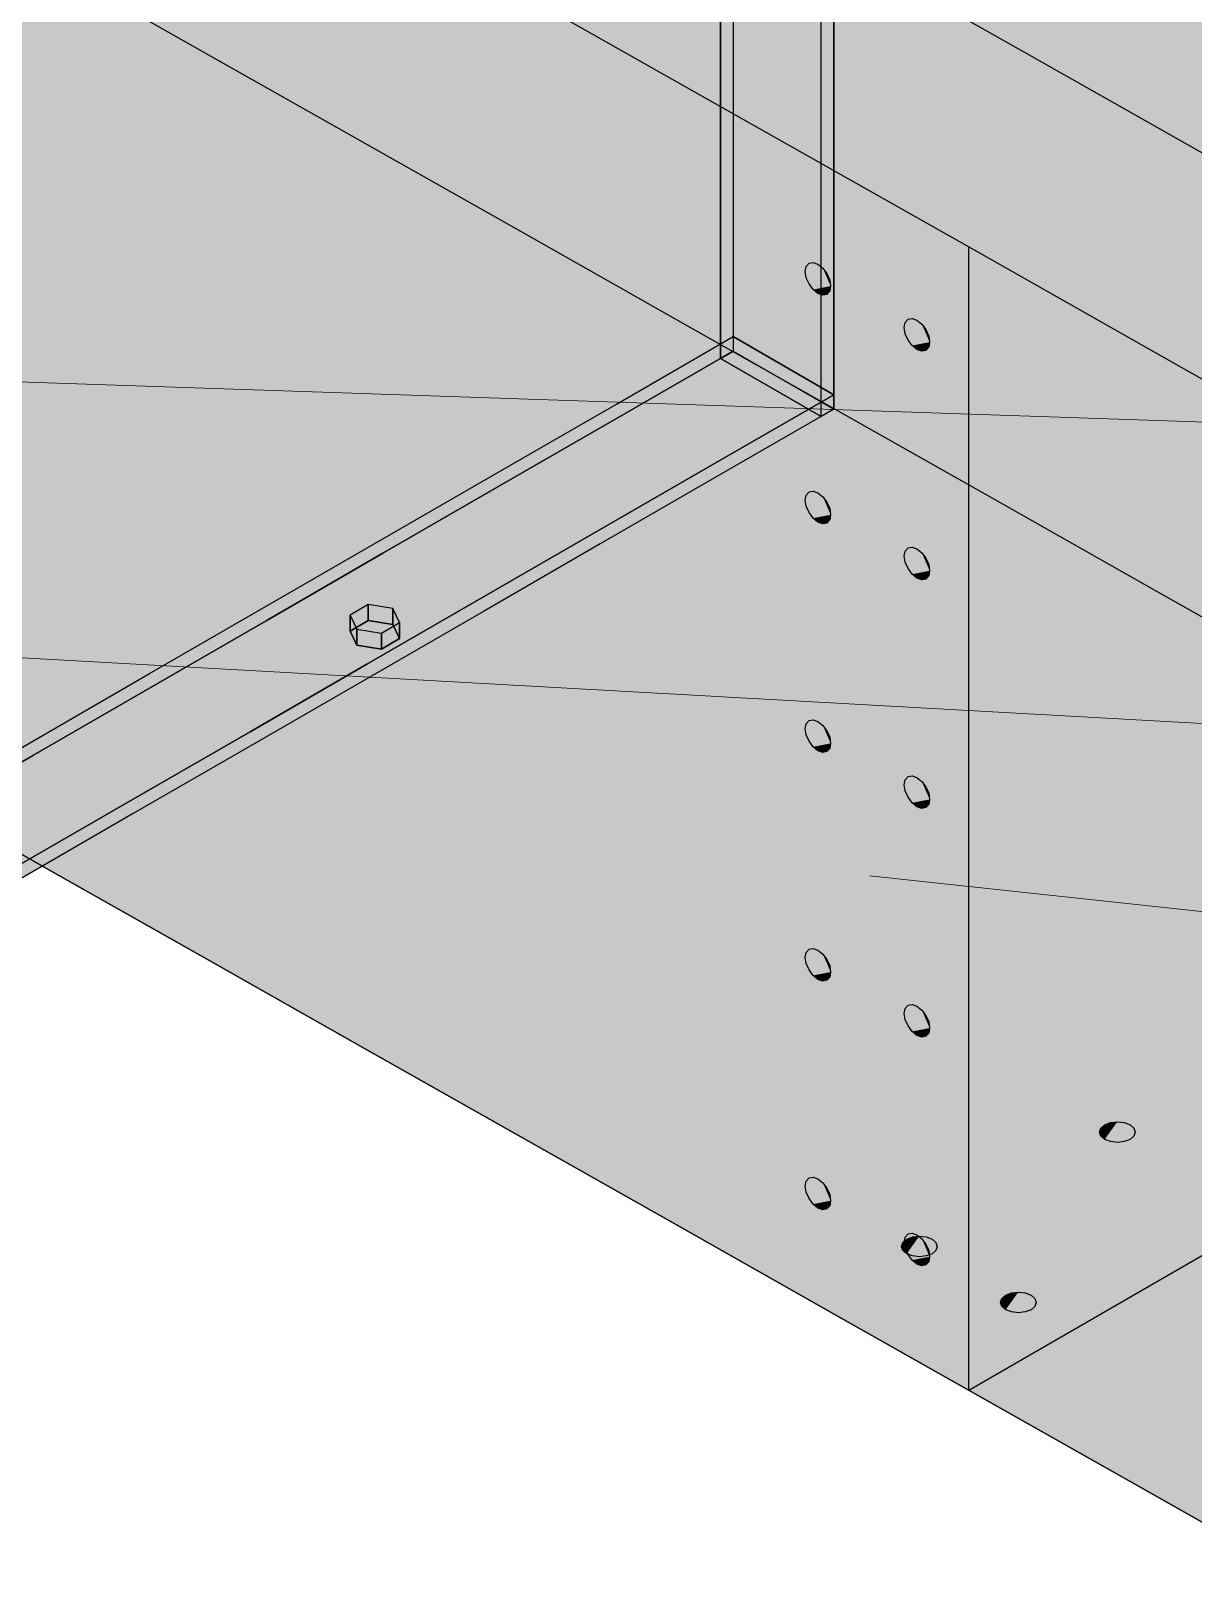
# Model space of a CAD drawing. Header units: metres. Extents: x 0 to 24.2, y -20 to 5.6.
# Drawn here: x 11.8216 to 12.0757, y 0.9681 to 1.3067 of the extents above; entities that cross this region are included whole.
import ezdxf

# ---------------------------------------------------------------- set-up
doc = ezdxf.new("R2010")
doc.units = ezdxf.units.M
doc.header["$LTSCALE"] = 0.25
doc.layers.add('ISO-ARISTAS', color=8, linetype='CONTINUOUS')
doc.layers.add('ISO-CONCRETO-SUP', color=254, linetype='CONTINUOUS', true_color=0xe8e8e8)
doc.layers.add('LLAMADAS', color=30, linetype='CONTINUOUS', lineweight=18)

msp = doc.modelspace()

# ---------------------------------------------------------------- linework, layer by layer
at = {"layer": 'ISO-ARISTAS', "color": 250}
for p, q in [((11.97512, 1.32497), (11.97512, 1.29554)), ((11.97512, 1.32497), (11.97512, 1.29554)), ((11.97237, 1.29395), (11.97237, 1.32338)), ((11.97237, 1.32338), (11.97237, 1.29395)), ((12.00616, 1.32052), (12.04035, 1.30118)), ((11.8284, 1.3196), (11.86258, 1.30025)), ((11.8284, 1.3196), (11.86258, 1.30025)), ((11.96286, 1.29552), (11.92868, 1.31486)), ((11.96286, 1.29552), (11.92868, 1.31486)), ((11.99437, 1.28125), (11.99437, 1.31068)), ((11.99437, 1.28125), (11.99437, 1.31068)), ((11.99712, 1.28284), (11.99712, 1.31227)), ((11.99712, 1.31227), (11.99712, 1.28284)), ((11.86258, 1.30025), (11.89677, 1.28091)), ((11.86258, 1.30025), (11.89677, 1.28091)), ((12.04035, 1.30118), (12.07453, 1.28183)), ((11.99705, 1.27618), (11.96286, 1.29552)), ((11.99705, 1.27618), (11.96286, 1.29552)), ((11.97237, 1.26452), (11.97237, 1.29395)), ((11.97237, 1.29395), (11.97237, 1.26452)), ((11.97512, 1.29554), (11.97512, 1.26611)), ((11.97512, 1.29554), (11.97512, 1.26611)), ((11.89677, 1.28091), (11.93095, 1.26157)), ((11.89677, 1.28091), (11.93095, 1.26157)), ((11.99437, 1.25182), (11.99437, 1.28125)), ((11.99437, 1.25182), (11.99437, 1.28125)), ((11.99712, 1.25341), (11.99712, 1.28284)), ((11.99712, 1.28284), (11.99712, 1.25341)), ((12.07453, 1.28183), (12.10872, 1.26249)), ((12.03123, 1.25683), (11.99705, 1.27618)), ((12.03123, 1.25683), (11.99705, 1.27618)), ((11.97237, 1.23509), (11.97237, 1.26452)), ((11.97237, 1.26452), (11.97237, 1.23509)), ((11.97512, 1.26611), (11.97512, 1.23668)), ((11.97512, 1.26611), (11.97512, 1.23668)), ((11.93095, 1.26157), (11.96514, 1.24223)), ((11.93095, 1.26157), (11.96514, 1.24223)), ((12.02667, 1.00941), (12.02667, 1.25941)), ((11.99172, 1.25588), (11.99262, 1.25606)), ((11.99262, 1.25606), (11.99368, 1.25569)), ((12.06542, 1.23749), (12.03123, 1.25683)), ((12.06542, 1.23749), (12.03123, 1.25683)), ((11.99091, 1.25409), (11.99112, 1.25519)), ((11.99112, 1.25274), (11.99091, 1.25409)), ((11.99112, 1.25519), (11.99172, 1.25588)), ((11.99172, 1.25136), (11.99112, 1.25274)), ((11.99368, 1.25569), (11.99474, 1.25483)), ((11.99474, 1.25483), (11.99564, 1.25362)), ((11.99564, 1.25362), (11.99624, 1.25223)), ((11.99712, 1.22398), (11.99712, 1.25341)), ((11.99712, 1.25341), (11.99712, 1.22398)), ((11.99262, 1.25014), (11.99172, 1.25136)), ((11.99368, 1.24929), (11.99262, 1.25014)), ((11.99474, 1.24892), (11.99368, 1.24929)), ((11.99437, 1.22239), (11.99437, 1.25182)), ((11.99437, 1.22239), (11.99437, 1.25182)), ((11.99624, 1.24978), (11.99564, 1.24909)), ((11.99624, 1.25223), (11.99645, 1.25089)), ((11.99645, 1.25089), (11.99624, 1.24978)), ((11.99564, 1.24909), (11.99474, 1.24892)), ((12.01256, 1.24184), (12.01277, 1.24294)), ((12.01277, 1.24294), (12.01337, 1.24363)), ((12.01337, 1.24363), (12.01427, 1.24381)), ((12.01427, 1.24381), (12.01533, 1.24344)), ((12.01533, 1.24344), (12.01639, 1.24258)), ((12.01639, 1.24258), (12.01729, 1.24137)), ((11.94959, 1.22511), (11.97512, 1.23985)), ((11.94959, 1.22511), (11.97512, 1.23985)), ((11.96514, 1.24223), (11.99933, 1.22289)), ((11.96514, 1.24223), (11.99933, 1.22289)), ((11.99712, 1.22715), (11.97512, 1.23985)), ((11.97512, 1.23985), (11.97512, 1.23668)), ((11.97512, 1.23985), (11.97512, 1.23668)), ((11.97512, 1.23985), (11.99712, 1.22715)), ((12.01277, 1.24049), (12.01256, 1.24184)), ((12.01337, 1.23911), (12.01277, 1.24049)), ((12.01427, 1.23789), (12.01337, 1.23911)), ((12.01729, 1.24137), (12.01789, 1.23998)), ((12.01789, 1.23998), (12.0181, 1.23864)), ((11.97512, 1.23668), (11.94959, 1.22194)), ((11.94959, 1.22194), (11.97512, 1.23668)), ((11.97237, 1.23509), (11.97512, 1.23668)), ((11.97512, 1.23668), (11.97237, 1.23509)), ((11.97512, 1.23668), (11.99712, 1.22398)), ((11.97512, 1.23668), (11.99712, 1.22398)), ((11.97512, 1.23668), (11.99712, 1.22398)), ((11.97512, 1.23668), (11.99712, 1.22398)), ((12.01533, 1.23704), (12.01427, 1.23789)), ((12.01639, 1.23667), (12.01533, 1.23704)), ((12.01729, 1.23684), (12.01639, 1.23667)), ((12.01789, 1.23753), (12.01729, 1.23684)), ((12.0181, 1.23864), (12.01789, 1.23753)), ((12.0996, 1.21815), (12.06542, 1.23749)), ((12.0996, 1.21815), (12.06542, 1.23749)), ((11.99437, 1.22239), (11.97237, 1.23509)), ((11.97237, 1.23509), (11.99437, 1.22239)), ((11.99712, 1.22715), (11.97159, 1.21241)), ((11.97159, 1.21241), (11.99712, 1.22715)), ((11.99712, 1.22398), (11.99712, 1.22715)), ((11.99712, 1.22715), (11.99712, 1.22398)), ((11.92406, 1.21037), (11.94959, 1.22511)), ((11.92406, 1.21037), (11.94959, 1.22511)), ((11.99712, 1.22398), (11.97159, 1.20924)), ((11.99712, 1.22398), (11.97159, 1.20924)), ((11.99712, 1.22398), (11.99437, 1.22239)), ((11.99712, 1.22398), (11.99437, 1.22239)), ((11.99933, 1.22289), (12.03351, 1.20354)), ((11.99933, 1.22289), (12.03351, 1.20354)), ((11.94959, 1.22194), (11.92406, 1.2072)), ((11.92406, 1.2072), (11.94959, 1.22194)), ((11.97159, 1.21241), (11.94606, 1.19767)), ((11.94606, 1.19767), (11.97159, 1.21241)), ((11.89854, 1.19563), (11.92406, 1.21037)), ((11.89854, 1.19563), (11.92406, 1.21037)), ((11.97159, 1.20924), (11.94606, 1.1945)), ((11.97159, 1.20924), (11.94606, 1.1945)), ((11.92406, 1.2072), (11.89854, 1.19246)), ((11.89854, 1.19246), (11.92406, 1.2072)), ((11.99112, 1.20519), (11.99172, 1.20588)), ((11.99172, 1.20588), (11.99262, 1.20606)), ((11.99262, 1.20606), (11.99368, 1.20569)), ((11.99368, 1.20569), (11.99474, 1.20483)), ((11.99091, 1.20409), (11.99112, 1.20519)), ((11.99112, 1.20274), (11.99091, 1.20409)), ((11.99172, 1.20136), (11.99112, 1.20274)), ((11.99474, 1.20483), (11.99564, 1.20362)), ((11.99564, 1.20362), (11.99624, 1.20223)), ((11.99624, 1.20223), (11.99645, 1.20089)), ((12.03351, 1.20354), (12.0677, 1.1842)), ((12.03351, 1.20354), (12.0677, 1.1842)), ((11.99262, 1.20014), (11.99172, 1.20136)), ((11.99368, 1.19929), (11.99262, 1.20014)), ((11.99474, 1.19892), (11.99368, 1.19929)), ((11.99564, 1.19909), (11.99474, 1.19892)), ((11.99624, 1.19978), (11.99564, 1.19909)), ((11.99645, 1.20089), (11.99624, 1.19978)), ((11.87301, 1.18089), (11.89854, 1.19563)), ((11.87301, 1.18089), (11.89854, 1.19563)), ((11.94606, 1.19767), (11.92053, 1.18293)), ((11.92053, 1.18293), (11.94606, 1.19767)), ((11.89854, 1.19246), (11.87301, 1.17772)), ((11.87301, 1.17772), (11.89854, 1.19246)), ((11.94606, 1.1945), (11.92053, 1.17976)), ((11.94606, 1.1945), (11.92053, 1.17976)), ((12.01256, 1.19184), (12.01277, 1.19294)), ((12.01277, 1.19049), (12.01256, 1.19184)), ((12.01277, 1.19294), (12.01337, 1.19363)), ((12.01337, 1.19363), (12.01427, 1.19381)), ((12.01427, 1.19381), (12.01533, 1.19344)), ((12.01533, 1.19344), (12.01639, 1.19258)), ((12.01639, 1.19258), (12.01729, 1.19137)), ((12.01337, 1.18911), (12.01277, 1.19049)), ((12.01427, 1.18789), (12.01337, 1.18911)), ((12.01729, 1.19137), (12.01789, 1.18998)), ((12.01789, 1.18998), (12.0181, 1.18864)), ((12.0181, 1.18864), (12.01789, 1.18753)), ((12.01533, 1.18704), (12.01427, 1.18789)), ((12.01639, 1.18667), (12.01533, 1.18704)), ((12.01729, 1.18684), (12.01639, 1.18667)), ((12.01789, 1.18753), (12.01729, 1.18684)), ((11.92053, 1.18293), (11.895, 1.16819)), ((11.895, 1.16819), (11.92053, 1.18293)), ((12.0677, 1.1842), (12.10188, 1.16486)), ((12.0677, 1.1842), (12.10188, 1.16486)), ((11.84748, 1.16615), (11.87301, 1.18089)), ((11.84748, 1.16615), (11.87301, 1.18089)), ((11.89532, 1.18125), (11.89137, 1.17897)), ((11.89532, 1.18125), (11.89137, 1.17897)), ((11.89137, 1.17897), (11.89137, 1.17547)), ((11.89137, 1.17897), (11.89282, 1.17586)), ((11.89137, 1.17547), (11.89137, 1.17897)), ((11.89137, 1.17897), (11.89282, 1.17586)), ((11.92053, 1.17976), (11.895, 1.16502)), ((11.92053, 1.17976), (11.895, 1.16502)), ((11.90072, 1.18042), (11.89532, 1.18125)), ((11.89532, 1.18125), (11.89532, 1.17775)), ((11.89532, 1.17775), (11.89532, 1.18125)), ((11.90072, 1.18042), (11.89532, 1.18125)), ((11.90072, 1.17692), (11.90072, 1.18042)), ((11.90217, 1.1773), (11.90072, 1.18042)), ((11.90072, 1.18042), (11.90072, 1.17692)), ((11.90217, 1.1773), (11.90072, 1.18042)), ((11.87301, 1.17772), (11.84748, 1.16298)), ((11.84748, 1.16298), (11.87301, 1.17772)), ((11.89137, 1.17547), (11.89532, 1.17775)), ((11.89532, 1.17775), (11.89137, 1.17547)), ((11.89137, 1.17547), (11.89282, 1.17236)), ((11.89282, 1.17236), (11.89137, 1.17547)), ((11.89282, 1.17586), (11.89282, 1.17236)), ((11.89282, 1.17586), (11.89822, 1.17502)), ((11.89282, 1.17586), (11.89822, 1.17502)), ((11.89282, 1.17236), (11.89282, 1.17586)), ((11.89532, 1.17775), (11.90072, 1.17692)), ((11.90072, 1.17692), (11.89532, 1.17775)), ((11.89822, 1.17502), (11.90217, 1.1773)), ((11.89822, 1.17502), (11.90217, 1.1773)), ((11.89822, 1.17152), (11.89822, 1.17502)), ((11.89822, 1.17502), (11.89822, 1.17152)), ((11.90217, 1.1738), (11.90072, 1.17692)), ((11.90072, 1.17692), (11.90217, 1.1738)), ((11.90217, 1.1738), (11.90217, 1.1773)), ((11.90217, 1.1773), (11.90217, 1.1738)), ((11.89282, 1.17236), (11.89822, 1.17152)), ((11.89822, 1.17152), (11.89282, 1.17236)), ((11.89822, 1.17152), (11.90217, 1.1738)), ((11.90217, 1.1738), (11.89822, 1.17152)), ((11.895, 1.16819), (11.86947, 1.15345)), ((11.86947, 1.15345), (11.895, 1.16819)), ((11.82195, 1.15141), (11.84748, 1.16615)), ((11.82195, 1.15141), (11.84748, 1.16615)), ((11.895, 1.16502), (11.86947, 1.15028)), ((11.895, 1.16502), (11.86947, 1.15028)), ((11.84748, 1.16298), (11.82195, 1.14824)), ((11.82195, 1.14824), (11.84748, 1.16298)), ((11.99091, 1.15409), (11.99112, 1.15519)), ((11.99112, 1.15519), (11.99172, 1.15588)), ((11.99172, 1.15588), (11.99262, 1.15606)), ((11.99262, 1.15606), (11.99368, 1.15569)), ((11.99368, 1.15569), (11.99474, 1.15483)), ((11.99474, 1.15483), (11.99564, 1.15362)), ((11.79642, 1.13668), (11.82195, 1.15141)), ((11.79642, 1.13668), (11.82195, 1.15141)), ((11.86947, 1.15345), (11.84394, 1.13871)), ((11.84394, 1.13871), (11.86947, 1.15345)), ((11.99112, 1.15274), (11.99091, 1.15409)), ((11.99172, 1.15136), (11.99112, 1.15274)), ((11.99262, 1.15014), (11.99172, 1.15136)), ((11.99564, 1.15362), (11.99624, 1.15223)), ((11.99624, 1.15223), (11.99645, 1.15089)), ((11.82195, 1.14824), (11.79642, 1.1335)), ((11.79642, 1.1335), (11.82195, 1.14824)), ((11.86947, 1.15028), (11.84394, 1.13554)), ((11.86947, 1.15028), (11.84394, 1.13554)), ((11.99368, 1.14929), (11.99262, 1.15014)), ((11.99474, 1.14892), (11.99368, 1.14929)), ((11.99564, 1.14909), (11.99474, 1.14892)), ((11.99624, 1.14978), (11.99564, 1.14909)), ((11.99645, 1.15089), (11.99624, 1.14978)), ((11.82612, 1.12289), (11.79193, 1.14223)), ((11.79193, 1.14223), (11.82612, 1.12289)), ((12.01256, 1.14184), (12.01277, 1.14294)), ((12.01277, 1.14049), (12.01256, 1.14184)), ((12.01277, 1.14294), (12.01337, 1.14363)), ((12.01337, 1.14363), (12.01427, 1.14381)), ((12.01427, 1.14381), (12.01533, 1.14344)), ((12.01533, 1.14344), (12.01639, 1.14258)), ((12.01639, 1.14258), (12.01729, 1.14137)), ((12.01729, 1.14137), (12.01789, 1.13998)), ((11.84394, 1.13871), (11.81842, 1.12398)), ((11.81842, 1.12398), (11.84394, 1.13871)), ((12.01337, 1.13911), (12.01277, 1.14049)), ((12.01427, 1.13789), (12.01337, 1.13911)), ((12.01533, 1.13704), (12.01427, 1.13789)), ((12.01789, 1.13753), (12.01729, 1.13684)), ((12.01789, 1.13998), (12.0181, 1.13864)), ((12.0181, 1.13864), (12.01789, 1.13753)), ((11.84394, 1.13554), (11.81842, 1.1208)), ((11.84394, 1.13554), (11.81842, 1.1208)), ((12.01639, 1.13667), (12.01533, 1.13704)), ((12.01729, 1.13684), (12.01639, 1.13667)), ((11.86031, 1.10354), (11.82612, 1.12289)), ((11.82612, 1.12289), (11.86031, 1.10354)), ((12.19988, 1.10941), (12.02667, 1.00941)), ((11.99091, 1.10409), (11.99112, 1.10519)), ((11.99112, 1.10274), (11.99091, 1.10409)), ((11.99112, 1.10519), (11.99172, 1.10588)), ((11.99172, 1.10588), (11.99262, 1.10606)), ((11.99262, 1.10606), (11.99368, 1.10569)), ((11.99368, 1.10569), (11.99474, 1.10483)), ((11.99474, 1.10483), (11.99564, 1.10362)), ((11.89449, 1.0842), (11.86031, 1.10354)), ((11.86031, 1.10354), (11.89449, 1.0842)), ((11.99172, 1.10136), (11.99112, 1.10274)), ((11.99262, 1.10014), (11.99172, 1.10136)), ((11.99564, 1.10362), (11.99624, 1.10223)), ((11.99624, 1.10223), (11.99645, 1.10089)), ((11.99645, 1.10089), (11.99624, 1.09978)), ((11.99368, 1.09929), (11.99262, 1.10014)), ((11.99474, 1.09892), (11.99368, 1.09929)), ((11.99564, 1.09909), (11.99474, 1.09892)), ((11.99624, 1.09978), (11.99564, 1.09909)), ((12.01277, 1.09294), (12.01337, 1.09363)), ((12.01337, 1.09363), (12.01427, 1.09381)), ((12.01427, 1.09381), (12.01533, 1.09344)), ((12.01256, 1.09184), (12.01277, 1.09294)), ((12.01277, 1.09049), (12.01256, 1.09184)), ((12.01337, 1.08911), (12.01277, 1.09049)), ((12.01533, 1.09344), (12.01639, 1.09258)), ((12.01639, 1.09258), (12.01729, 1.09137)), ((12.01729, 1.09137), (12.01789, 1.08998)), ((12.01427, 1.08789), (12.01337, 1.08911)), ((12.01533, 1.08704), (12.01427, 1.08789)), ((12.01639, 1.08667), (12.01533, 1.08704)), ((12.01729, 1.08684), (12.01639, 1.08667)), ((12.01789, 1.08753), (12.01729, 1.08684)), ((12.01789, 1.08998), (12.0181, 1.08864)), ((12.0181, 1.08864), (12.01789, 1.08753)), ((11.92868, 1.06486), (11.89449, 1.0842)), ((11.89449, 1.0842), (11.92868, 1.06486)), ((12.05523, 1.06589), (12.05553, 1.06675)), ((12.05553, 1.06675), (12.05638, 1.06749)), ((12.05638, 1.06749), (12.05765, 1.06798)), ((12.05765, 1.06798), (12.05915, 1.06815)), ((12.05915, 1.06815), (12.06065, 1.06798)), ((12.06065, 1.06798), (12.06192, 1.06749)), ((12.06192, 1.06749), (12.06277, 1.06675)), ((12.06277, 1.06675), (12.06307, 1.06589)), ((11.96286, 1.04552), (11.92868, 1.06486)), ((11.92868, 1.06486), (11.96286, 1.04552)), ((12.05553, 1.06502), (12.05523, 1.06589)), ((12.05638, 1.06429), (12.05553, 1.06502)), ((12.05765, 1.0638), (12.05638, 1.06429)), ((12.05915, 1.06362), (12.05765, 1.0638)), ((12.06065, 1.0638), (12.05915, 1.06362)), ((12.06192, 1.06429), (12.06065, 1.0638)), ((12.06277, 1.06502), (12.06192, 1.06429)), ((12.06307, 1.06589), (12.06277, 1.06502)), ((11.99091, 1.05409), (11.99112, 1.05519)), ((11.99112, 1.05274), (11.99091, 1.05409)), ((11.99112, 1.05519), (11.99172, 1.05588)), ((11.99172, 1.05588), (11.99262, 1.05606)), ((11.99262, 1.05606), (11.99368, 1.05569)), ((11.99368, 1.05569), (11.99474, 1.05483)), ((11.99474, 1.05483), (11.99564, 1.05362)), ((11.99564, 1.05362), (11.99624, 1.05223)), ((11.99172, 1.05136), (11.99112, 1.05274)), ((11.99262, 1.05014), (11.99172, 1.05136)), ((11.99368, 1.04929), (11.99262, 1.05014)), ((11.99624, 1.04978), (11.99564, 1.04909)), ((11.99624, 1.05223), (11.99645, 1.05089)), ((11.99645, 1.05089), (11.99624, 1.04978)), ((11.99474, 1.04892), (11.99368, 1.04929)), ((11.99564, 1.04909), (11.99474, 1.04892)), ((11.99705, 1.02618), (11.96286, 1.04552)), ((11.96286, 1.04552), (11.99705, 1.02618)), ((12.01256, 1.04184), (12.01277, 1.04294)), ((12.01277, 1.04294), (12.01337, 1.04363)), ((12.01308, 1.04249), (12.01435, 1.04298)), ((12.01337, 1.04363), (12.01427, 1.04381)), ((12.01427, 1.04381), (12.01533, 1.04344)), ((12.01435, 1.04298), (12.01585, 1.04315)), ((12.01533, 1.04344), (12.01639, 1.04258)), ((12.01585, 1.04315), (12.01735, 1.04298)), ((12.01735, 1.04298), (12.01862, 1.04249)), ((12.01193, 1.04089), (12.01223, 1.04175)), ((12.01223, 1.04002), (12.01193, 1.04089)), ((12.01223, 1.04175), (12.01308, 1.04249)), ((12.01308, 1.03929), (12.01223, 1.04002)), ((12.01277, 1.04049), (12.01256, 1.04184)), ((12.01337, 1.03911), (12.01277, 1.04049)), ((12.01639, 1.04258), (12.01729, 1.04137)), ((12.01729, 1.04137), (12.01789, 1.03998)), ((12.01789, 1.03998), (12.0181, 1.03864)), ((12.01862, 1.04249), (12.01947, 1.04175)), ((12.01947, 1.04002), (12.01862, 1.03929)), ((12.01947, 1.04175), (12.01977, 1.04089)), ((12.01977, 1.04089), (12.01947, 1.04002)), ((12.01435, 1.0388), (12.01308, 1.03929)), ((12.01427, 1.03789), (12.01337, 1.03911)), ((12.01533, 1.03704), (12.01427, 1.03789)), ((12.01585, 1.03862), (12.01435, 1.0388)), ((12.01639, 1.03667), (12.01533, 1.03704)), ((12.01735, 1.0388), (12.01585, 1.03862)), ((12.01729, 1.03684), (12.01639, 1.03667)), ((12.01789, 1.03753), (12.01729, 1.03684)), ((12.01862, 1.03929), (12.01735, 1.0388)), ((12.0181, 1.03864), (12.01789, 1.03753)), ((12.03358, 1.02864), (12.03388, 1.0295)), ((12.03388, 1.0295), (12.03473, 1.03024)), ((12.03473, 1.03024), (12.036, 1.03073)), ((12.036, 1.03073), (12.0375, 1.0309)), ((12.0375, 1.0309), (12.039, 1.03073)), ((12.039, 1.03073), (12.04027, 1.03024)), ((12.04027, 1.03024), (12.04112, 1.0295)), ((12.04112, 1.0295), (12.04142, 1.02864)), ((12.03123, 1.00683), (11.99705, 1.02618)), ((11.99705, 1.02618), (12.03123, 1.00683)), ((12.03388, 1.02777), (12.03358, 1.02864)), ((12.03473, 1.02704), (12.03388, 1.02777)), ((12.036, 1.02655), (12.03473, 1.02704)), ((12.0375, 1.02637), (12.036, 1.02655)), ((12.039, 1.02655), (12.0375, 1.02637)), ((12.04027, 1.02704), (12.039, 1.02655)), ((12.04112, 1.02777), (12.04027, 1.02704)), ((12.04142, 1.02864), (12.04112, 1.02777)), ((12.06542, 0.98749), (12.03123, 1.00683)), ((12.03123, 1.00683), (12.06542, 0.98749)), ((12.0996, 0.96815), (12.06542, 0.98749)), ((12.06542, 0.98749), (12.0996, 0.96815))]:
    msp.add_line(p, q, dxfattribs=at)
at = {"layer": 'ISO-CONCRETO-SUP', "true_color": 0xa2a7af}
for points in [[(11.79193, 1.3208), (11.82612, 1.30146), (11.79193, 1.35651), (11.82612, 1.33717)], [(11.8284, 1.3196), (11.86258, 1.30025), (11.8284, 1.3571), (11.86258, 1.33775)], [(11.89677, 1.31841), (11.93095, 1.29907), (11.89677, 1.35591), (11.93095, 1.33657)], [(11.96514, 1.31723), (11.99933, 1.29789), (11.96514, 1.35473), (11.99933, 1.33539)], [(11.86031, 1.31783), (11.89449, 1.29849), (11.86031, 1.35354), (11.89449, 1.3342)], [(12.03351, 1.31604), (12.0677, 1.2967), (12.03351, 1.35354), (12.0677, 1.3342)], [(11.86258, 1.30025), (11.89677, 1.28091), (11.86258, 1.33775), (11.89677, 1.31841)], [(11.82612, 1.30146), (11.86031, 1.28212), (11.82612, 1.33717), (11.86031, 1.31783)], [(11.89449, 1.29849), (11.92868, 1.27915), (11.89449, 1.3342), (11.92868, 1.31486)], [(11.93095, 1.29907), (11.96514, 1.27973), (11.93095, 1.33657), (11.96514, 1.31723)], [(11.99933, 1.29789), (12.03351, 1.27854), (11.99933, 1.33539), (12.03351, 1.31604)], [(12.0677, 1.2967), (12.10188, 1.27736), (12.0677, 1.3342), (12.10188, 1.31486)], [(11.79193, 1.28509), (11.82612, 1.26574), (11.79193, 1.3208), (11.82612, 1.30146)], [(11.86031, 1.28212), (11.89449, 1.26277), (11.86031, 1.31783), (11.89449, 1.29849)], [(11.89677, 1.28091), (11.93095, 1.26157), (11.89677, 1.31841), (11.93095, 1.29907)], [(11.96514, 1.27973), (11.99933, 1.26039), (11.96514, 1.31723), (11.99933, 1.29789)], [(11.92868, 1.27915), (11.96286, 1.2598), (11.92868, 1.31486), (11.96286, 1.29552)], [(12.03351, 1.27854), (12.0677, 1.2592), (12.03351, 1.31604), (12.0677, 1.2967)], [(11.82612, 1.26574), (11.86031, 1.2464), (11.82612, 1.30146), (11.86031, 1.28212)], [(11.89449, 1.26277), (11.92868, 1.24343), (11.89449, 1.29849), (11.92868, 1.27915)], [(11.93095, 1.26157), (11.96514, 1.24223), (11.93095, 1.29907), (11.96514, 1.27973)], [(11.99933, 1.26039), (12.03351, 1.24104), (11.99933, 1.29789), (12.03351, 1.27854)], [(12.0677, 1.2592), (12.10188, 1.23986), (12.0677, 1.2967), (12.10188, 1.27736)], [(11.96286, 1.2598), (11.99705, 1.24046), (11.96286, 1.29552), (11.99705, 1.27618)], [(11.79193, 1.24937), (11.82612, 1.23003), (11.79193, 1.28509), (11.82612, 1.26574)], [(11.86031, 1.2464), (11.89449, 1.22706), (11.86031, 1.28212), (11.89449, 1.26277)], [(11.96514, 1.24223), (11.99933, 1.22289), (11.96514, 1.27973), (11.99933, 1.26039)], [(11.92868, 1.24343), (11.96286, 1.22409), (11.92868, 1.27915), (11.96286, 1.2598)], [(12.03351, 1.24104), (12.0677, 1.2217), (12.03351, 1.27854), (12.0677, 1.2592)], [(11.99705, 1.24046), (12.03123, 1.22112), (11.99705, 1.27618), (12.03123, 1.25683)], [(11.82612, 1.23003), (11.86031, 1.21069), (11.82612, 1.26574), (11.86031, 1.2464)], [(11.89449, 1.22706), (11.92868, 1.20772), (11.89449, 1.26277), (11.92868, 1.24343)], [(11.96286, 1.22409), (11.99705, 1.20475), (11.96286, 1.2598), (11.99705, 1.24046)], [(11.99933, 1.22289), (12.03351, 1.20354), (11.99933, 1.26039), (12.03351, 1.24104)], [(12.03123, 1.22112), (12.06542, 1.20178), (12.03123, 1.25683), (12.06542, 1.23749)], [(12.0677, 1.2217), (12.10188, 1.20236), (12.0677, 1.2592), (12.10188, 1.23986)], [(11.79193, 1.21366), (11.82612, 1.19431), (11.79193, 1.24937), (11.82612, 1.23003)], [(11.86031, 1.21069), (11.89449, 1.19134), (11.86031, 1.2464), (11.89449, 1.22706)], [(11.92868, 1.20772), (11.96286, 1.18837), (11.92868, 1.24343), (11.96286, 1.22409)], [(11.99705, 1.20475), (12.03123, 1.1854), (11.99705, 1.24046), (12.03123, 1.22112)], [(12.03351, 1.20354), (12.0677, 1.1842), (12.03351, 1.24104), (12.0677, 1.2217)], [(12.06542, 1.20178), (12.0996, 1.18244), (12.06542, 1.23749), (12.0996, 1.21815)], [(11.82612, 1.19431), (11.86031, 1.17497), (11.82612, 1.23003), (11.86031, 1.21069)], [(11.89449, 1.19134), (11.92868, 1.172), (11.89449, 1.22706), (11.92868, 1.20772)], [(11.96286, 1.18837), (11.99705, 1.16903), (11.96286, 1.22409), (11.99705, 1.20475)], [(12.03123, 1.1854), (12.06542, 1.16606), (12.03123, 1.22112), (12.06542, 1.20178)], [(12.0677, 1.1842), (12.10188, 1.16486), (12.0677, 1.2217), (12.10188, 1.20236)], [(11.79193, 1.17794), (11.82612, 1.1586), (11.79193, 1.21366), (11.82612, 1.19431)], [(11.86031, 1.17497), (11.89449, 1.15563), (11.86031, 1.21069), (11.89449, 1.19134)], [(11.92868, 1.172), (11.96286, 1.15266), (11.92868, 1.20772), (11.96286, 1.18837)], [(11.99705, 1.16903), (12.03123, 1.14969), (11.99705, 1.20475), (12.03123, 1.1854)], [(12.06542, 1.16606), (12.0996, 1.14672), (12.06542, 1.20178), (12.0996, 1.18244)], [(11.82612, 1.1586), (11.86031, 1.13926), (11.82612, 1.19431), (11.86031, 1.17497)], [(11.89449, 1.15563), (11.92868, 1.13629), (11.89449, 1.19134), (11.92868, 1.172)], [(11.96286, 1.15266), (11.99705, 1.13332), (11.96286, 1.18837), (11.99705, 1.16903)], [(12.03123, 1.14969), (12.06542, 1.13035), (12.03123, 1.1854), (12.06542, 1.16606)], [(11.79193, 1.14223), (11.82612, 1.12289), (11.79193, 1.17794), (11.82612, 1.1586)], [(11.86031, 1.13926), (11.89449, 1.11992), (11.86031, 1.17497), (11.89449, 1.15563)], [(11.92868, 1.13629), (11.96286, 1.11695), (11.92868, 1.172), (11.96286, 1.15266)], [(11.99705, 1.13332), (12.03123, 1.11398), (11.99705, 1.16903), (12.03123, 1.14969)], [(12.06542, 1.13035), (12.0996, 1.11101), (12.06542, 1.16606), (12.0996, 1.14672)], [(11.82612, 1.12289), (11.86031, 1.10354), (11.82612, 1.1586), (11.86031, 1.13926)], [(11.89449, 1.11992), (11.92868, 1.10057), (11.89449, 1.15563), (11.92868, 1.13629)], [(11.96286, 1.11695), (11.99705, 1.0976), (11.96286, 1.15266), (11.99705, 1.13332)], [(12.03123, 1.11398), (12.06542, 1.09463), (12.03123, 1.14969), (12.06542, 1.13035)], [(11.86031, 1.10354), (11.89449, 1.0842), (11.86031, 1.13926), (11.89449, 1.11992)], [(11.92868, 1.10057), (11.96286, 1.08123), (11.92868, 1.13629), (11.96286, 1.11695)], [(11.99705, 1.0976), (12.03123, 1.07826), (11.99705, 1.13332), (12.03123, 1.11398)], [(12.06542, 1.09463), (12.0996, 1.07529), (12.06542, 1.13035), (12.0996, 1.11101)], [(11.89449, 1.0842), (11.92868, 1.06486), (11.89449, 1.11992), (11.92868, 1.10057)], [(11.96286, 1.08123), (11.99705, 1.06189), (11.96286, 1.11695), (11.99705, 1.0976)], [(12.03123, 1.07826), (12.06542, 1.05892), (12.03123, 1.11398), (12.06542, 1.09463)], [(11.92868, 1.06486), (11.96286, 1.04552), (11.92868, 1.10057), (11.96286, 1.08123)], [(11.99705, 1.06189), (12.03123, 1.04255), (11.99705, 1.0976), (12.03123, 1.07826)], [(12.06542, 1.05892), (12.0996, 1.03958), (12.06542, 1.09463), (12.0996, 1.07529)], [(11.96286, 1.04552), (11.99705, 1.02618), (11.96286, 1.08123), (11.99705, 1.06189)], [(12.03123, 1.04255), (12.06542, 1.02321), (12.03123, 1.07826), (12.06542, 1.05892)], [(11.99705, 1.02618), (12.03123, 1.00683), (11.99705, 1.06189), (12.03123, 1.04255)], [(12.06542, 1.02321), (12.0996, 1.00386), (12.06542, 1.05892), (12.0996, 1.03958)], [(12.03123, 1.00683), (12.06542, 0.98749), (12.03123, 1.04255), (12.06542, 1.02321)], [(12.06542, 0.98749), (12.0996, 0.96815), (12.06542, 1.02321), (12.0996, 1.00386)]]:
    msp.add_solid(points, dxfattribs=at)
at = {"layer": 'ISO-CONCRETO-SUP', "true_color": 0xb3b9c1}
for points in [[(11.79421, 1.33894), (11.8284, 1.3196), (11.75957, 1.31894), (11.79376, 1.2996)], [(11.95033, 1.32736), (11.98451, 1.30802), (11.92868, 1.31486), (11.96286, 1.29552)], [(12.00616, 1.32052), (12.04035, 1.30118), (11.98451, 1.30802), (12.0187, 1.28868)], [(11.8284, 1.3196), (11.86258, 1.30025), (11.79376, 1.2996), (11.82794, 1.28025)], [(11.98451, 1.30802), (12.0187, 1.28868), (11.96286, 1.29552), (11.99705, 1.27618)], [(11.86258, 1.30025), (11.89677, 1.28091), (11.82794, 1.28025), (11.86213, 1.26091)], [(12.04035, 1.30118), (12.07453, 1.28183), (12.0187, 1.28868), (12.05288, 1.26933)], [(11.79376, 1.2996), (11.82794, 1.28025), (11.75912, 1.2796), (11.7933, 1.26025)], [(12.0187, 1.28868), (12.05288, 1.26933), (11.99705, 1.27618), (12.03123, 1.25683)], [(11.82794, 1.28025), (11.86213, 1.26091), (11.7933, 1.26025), (11.82749, 1.24091)], [(11.89677, 1.28091), (11.93095, 1.26157), (11.86213, 1.26091), (11.89631, 1.24157)], [(12.07453, 1.28183), (12.10872, 1.26249), (12.05288, 1.26933), (12.08707, 1.24999)], [(12.05288, 1.26933), (12.08707, 1.24999), (12.03123, 1.25683), (12.06542, 1.23749)], [(11.7933, 1.26025), (11.82749, 1.24091), (11.75866, 1.24025), (11.79285, 1.22091)], [(11.86213, 1.26091), (11.89631, 1.24157), (11.82749, 1.24091), (11.86167, 1.22157)], [(11.93095, 1.26157), (11.96514, 1.24223), (11.89631, 1.24157), (11.9305, 1.22223)], [(12.08707, 1.24999), (12.12125, 1.23065), (12.06542, 1.23749), (12.0996, 1.21815)], [(11.82749, 1.24091), (11.86167, 1.22157), (11.79285, 1.22091), (11.82703, 1.20157)], [(11.89631, 1.24157), (11.9305, 1.22223), (11.86167, 1.22157), (11.89586, 1.20223)], [(11.96514, 1.24223), (11.99933, 1.22289), (11.9305, 1.22223), (11.96468, 1.20289)], [(11.9305, 1.22223), (11.96468, 1.20289), (11.89586, 1.20223), (11.93004, 1.18289)], [(11.99933, 1.22289), (12.03351, 1.20354), (11.96468, 1.20289), (11.99887, 1.18354)], [(11.79285, 1.22091), (11.82703, 1.20157), (11.75821, 1.20091), (11.79239, 1.18157)], [(11.86167, 1.22157), (11.89586, 1.20223), (11.82703, 1.20157), (11.86122, 1.18223)], [(11.89586, 1.20223), (11.93004, 1.18289), (11.86122, 1.18223), (11.8954, 1.16289)], [(11.96468, 1.20289), (11.99887, 1.18354), (11.93004, 1.18289), (11.96423, 1.16354)], [(12.03351, 1.20354), (12.0677, 1.1842), (11.99887, 1.18354), (12.03305, 1.1642)], [(11.82703, 1.20157), (11.86122, 1.18223), (11.79239, 1.18157), (11.82658, 1.16223)], [(11.79239, 1.18157), (11.82658, 1.16223), (11.75775, 1.16157), (11.79193, 1.14223)], [(11.86122, 1.18223), (11.8954, 1.16289), (11.82658, 1.16223), (11.86076, 1.14289)], [(11.93004, 1.18289), (11.96423, 1.16354), (11.8954, 1.16289), (11.92959, 1.14354)], [(11.99887, 1.18354), (12.03305, 1.1642), (11.96423, 1.16354), (11.99841, 1.1442)], [(12.0677, 1.1842), (12.10188, 1.16486), (12.03305, 1.1642), (12.06724, 1.14486)], [(12.10188, 1.16486), (12.13607, 1.14552), (12.06724, 1.14486), (12.10142, 1.12552)], [(11.82658, 1.16223), (11.86076, 1.14289), (11.79193, 1.14223), (11.82612, 1.12289)], [(11.8954, 1.16289), (11.92959, 1.14354), (11.86076, 1.14289), (11.89495, 1.12354)], [(11.96423, 1.16354), (11.99841, 1.1442), (11.92959, 1.14354), (11.96377, 1.1242)], [(12.03305, 1.1642), (12.06724, 1.14486), (11.99841, 1.1442), (12.0326, 1.12486)], [(12.06724, 1.14486), (12.10142, 1.12552), (12.0326, 1.12486), (12.06678, 1.10552)], [(11.86076, 1.14289), (11.89495, 1.12354), (11.82612, 1.12289), (11.86031, 1.10354)], [(11.92959, 1.14354), (11.96377, 1.1242), (11.89495, 1.12354), (11.92913, 1.1042)], [(11.99841, 1.1442), (12.0326, 1.12486), (11.96377, 1.1242), (11.99796, 1.10486)], [(11.96377, 1.1242), (11.99796, 1.10486), (11.92913, 1.1042), (11.96332, 1.08486)], [(12.0326, 1.12486), (12.06678, 1.10552), (11.99796, 1.10486), (12.03214, 1.08552)], [(12.10142, 1.12552), (12.13561, 1.10618), (12.06678, 1.10552), (12.10097, 1.08618)], [(11.89495, 1.12354), (11.92913, 1.1042), (11.86031, 1.10354), (11.89449, 1.0842)], [(11.92913, 1.1042), (11.96332, 1.08486), (11.89449, 1.0842), (11.92868, 1.06486)], [(11.99796, 1.10486), (12.03214, 1.08552), (11.96332, 1.08486), (11.9975, 1.06552)], [(12.06678, 1.10552), (12.10097, 1.08618), (12.03214, 1.08552), (12.06633, 1.06618)], [(11.96332, 1.08486), (11.9975, 1.06552), (11.92868, 1.06486), (11.96286, 1.04552)], [(12.03214, 1.08552), (12.06633, 1.06618), (11.9975, 1.06552), (12.03169, 1.04618)], [(12.10097, 1.08618), (12.13515, 1.06683), (12.06633, 1.06618), (12.10051, 1.04683)], [(11.9975, 1.06552), (12.03169, 1.04618), (11.96286, 1.04552), (11.99705, 1.02618)], [(12.06633, 1.06618), (12.10051, 1.04683), (12.03169, 1.04618), (12.06587, 1.02683)], [(12.03169, 1.04618), (12.06587, 1.02683), (11.99705, 1.02618), (12.03123, 1.00683)], [(12.10051, 1.04683), (12.1347, 1.02749), (12.06587, 1.02683), (12.10006, 1.00749)], [(12.06587, 1.02683), (12.10006, 1.00749), (12.03123, 1.00683), (12.06542, 0.98749)], [(12.10006, 1.00749), (12.13424, 0.98815), (12.06542, 0.98749), (12.0996, 0.96815)]]:
    msp.add_solid(points, dxfattribs=at)
at = {"layer": 'ISO-CONCRETO-SUP', "true_color": 0x6a7481}
for points in [[(11.97512, 1.29554), (11.97237, 1.29395), (11.97512, 1.32497), (11.97237, 1.32338)], [(11.99712, 1.28284), (11.99437, 1.28125), (11.99712, 1.31227), (11.99437, 1.31068)], [(11.97512, 1.26611), (11.97237, 1.26452), (11.97512, 1.29554), (11.97237, 1.29395)], [(11.99712, 1.25341), (11.99437, 1.25182), (11.99712, 1.28284), (11.99437, 1.28125)], [(11.97512, 1.23668), (11.97237, 1.23509), (11.97512, 1.26611), (11.97237, 1.26452)], [(11.99712, 1.22398), (11.99437, 1.22239), (11.99712, 1.25341), (11.99437, 1.25182)], [(11.97512, 1.23668), (11.94959, 1.22194), (11.97512, 1.23985), (11.94959, 1.22511)], [(11.99712, 1.22398), (11.97159, 1.20924), (11.99712, 1.22715), (11.97159, 1.21241)], [(11.94959, 1.22194), (11.92406, 1.2072), (11.94959, 1.22511), (11.92406, 1.21037)], [(11.97159, 1.20924), (11.94606, 1.1945), (11.97159, 1.21241), (11.94606, 1.19767)], [(11.92406, 1.2072), (11.89854, 1.19246), (11.92406, 1.21037), (11.89854, 1.19563)], [(11.89854, 1.19246), (11.87301, 1.17772), (11.89854, 1.19563), (11.87301, 1.18089)], [(11.94606, 1.1945), (11.92053, 1.17976), (11.94606, 1.19767), (11.92053, 1.18293)], [(11.92053, 1.17976), (11.895, 1.16502), (11.92053, 1.18293), (11.895, 1.16819)], [(11.87301, 1.17772), (11.84748, 1.16298), (11.87301, 1.18089), (11.84748, 1.16615)], [(11.895, 1.16502), (11.86947, 1.15028), (11.895, 1.16819), (11.86947, 1.15345)], [(11.84748, 1.16298), (11.82195, 1.14824), (11.84748, 1.16615), (11.82195, 1.15141)], [(11.82195, 1.14824), (11.79642, 1.1335), (11.82195, 1.15141), (11.79642, 1.13668)], [(11.86947, 1.15028), (11.84394, 1.13554), (11.86947, 1.15345), (11.84394, 1.13871)], [(11.84394, 1.13554), (11.81842, 1.1208), (11.84394, 1.13871), (11.81842, 1.12398)]]:
    msp.add_solid(points, dxfattribs=at)
at = {"layer": 'ISO-CONCRETO-SUP', "true_color": 0x768190}
for points in [[(11.97512, 1.29554), (11.99712, 1.28284), (11.97512, 1.32497), (11.99712, 1.31227)], [(11.97237, 1.29395), (11.99437, 1.28125), (11.97237, 1.32338), (11.99437, 1.31068)], [(11.97237, 1.26452), (11.99437, 1.25182), (11.97237, 1.29395), (11.99437, 1.28125)], [(11.97512, 1.26611), (11.99712, 1.25341), (11.97512, 1.29554), (11.99712, 1.28284)], [(11.97237, 1.23509), (11.99437, 1.22239), (11.97237, 1.26452), (11.99437, 1.25182)], [(11.97512, 1.23668), (11.99712, 1.22398), (11.97512, 1.26611), (11.99712, 1.25341)], [(11.97512, 1.23668), (11.99712, 1.22398), (11.97512, 1.23985), (11.99712, 1.22715)]]:
    msp.add_solid(points, dxfattribs=at)
at = {"layer": 'ISO-CONCRETO-SUP', "true_color": 0x616267}
for points in [[(11.99645, 1.25089), (11.99172, 1.25588), (11.99262, 1.25606)], [(11.99645, 1.25089), (11.99262, 1.25606), (11.99368, 1.25569)], [(11.99645, 1.25089), (11.99091, 1.25409), (11.99112, 1.25519)], [(11.99645, 1.25089), (11.99112, 1.25274), (11.99091, 1.25409)], [(11.99645, 1.25089), (11.99112, 1.25519), (11.99172, 1.25588)], [(11.99645, 1.25089), (11.99172, 1.25136), (11.99112, 1.25274)], [(11.99645, 1.25089), (11.99368, 1.25569), (11.99474, 1.25483)], [(11.99645, 1.25089), (11.99474, 1.25483), (11.99564, 1.25362)], [(11.99645, 1.25089), (11.99564, 1.25362), (11.99624, 1.25223)], [(11.99645, 1.25089), (11.99262, 1.25014), (11.99172, 1.25136)], [(11.99645, 1.25089), (11.99368, 1.24929), (11.99262, 1.25014)], [(11.99645, 1.25089), (11.99474, 1.24892), (11.99368, 1.24929)], [(11.99645, 1.25089), (11.99564, 1.24909), (11.99474, 1.24892)], [(11.99645, 1.25089), (11.99624, 1.24978), (11.99564, 1.24909)], [(12.0181, 1.23864), (12.01256, 1.24184), (12.01277, 1.24294)], [(12.0181, 1.23864), (12.01277, 1.24294), (12.01337, 1.24363)], [(12.0181, 1.23864), (12.01337, 1.24363), (12.01427, 1.24381)], [(12.0181, 1.23864), (12.01427, 1.24381), (12.01533, 1.24344)], [(12.0181, 1.23864), (12.01533, 1.24344), (12.01639, 1.24258)], [(12.0181, 1.23864), (12.01639, 1.24258), (12.01729, 1.24137)], [(12.0181, 1.23864), (12.01277, 1.24049), (12.01256, 1.24184)], [(12.0181, 1.23864), (12.01337, 1.23911), (12.01277, 1.24049)], [(12.0181, 1.23864), (12.01427, 1.23789), (12.01337, 1.23911)], [(12.0181, 1.23864), (12.01729, 1.24137), (12.01789, 1.23998)], [(12.0181, 1.23864), (12.01533, 1.23704), (12.01427, 1.23789)], [(12.0181, 1.23864), (12.01639, 1.23667), (12.01533, 1.23704)], [(12.0181, 1.23864), (12.01729, 1.23684), (12.01639, 1.23667)], [(12.0181, 1.23864), (12.01789, 1.23753), (12.01729, 1.23684)], [(11.99645, 1.20089), (11.99112, 1.20519), (11.99172, 1.20588)], [(11.99645, 1.20089), (11.99172, 1.20588), (11.99262, 1.20606)], [(11.99645, 1.20089), (11.99262, 1.20606), (11.99368, 1.20569)], [(11.99645, 1.20089), (11.99368, 1.20569), (11.99474, 1.20483)], [(11.99645, 1.20089), (11.99091, 1.20409), (11.99112, 1.20519)], [(11.99645, 1.20089), (11.99112, 1.20274), (11.99091, 1.20409)], [(11.99645, 1.20089), (11.99172, 1.20136), (11.99112, 1.20274)], [(11.99645, 1.20089), (11.99474, 1.20483), (11.99564, 1.20362)], [(11.99645, 1.20089), (11.99564, 1.20362), (11.99624, 1.20223)], [(11.99645, 1.20089), (11.99262, 1.20014), (11.99172, 1.20136)], [(11.99645, 1.20089), (11.99368, 1.19929), (11.99262, 1.20014)], [(11.99645, 1.20089), (11.99474, 1.19892), (11.99368, 1.19929)], [(11.99645, 1.20089), (11.99564, 1.19909), (11.99474, 1.19892)], [(11.99645, 1.20089), (11.99624, 1.19978), (11.99564, 1.19909)], [(12.0181, 1.18864), (12.01256, 1.19184), (12.01277, 1.19294)], [(12.0181, 1.18864), (12.01277, 1.19049), (12.01256, 1.19184)], [(12.0181, 1.18864), (12.01277, 1.19294), (12.01337, 1.19363)], [(12.0181, 1.18864), (12.01337, 1.19363), (12.01427, 1.19381)], [(12.0181, 1.18864), (12.01427, 1.19381), (12.01533, 1.19344)], [(12.0181, 1.18864), (12.01533, 1.19344), (12.01639, 1.19258)], [(12.0181, 1.18864), (12.01639, 1.19258), (12.01729, 1.19137)], [(12.0181, 1.18864), (12.01337, 1.18911), (12.01277, 1.19049)], [(12.0181, 1.18864), (12.01427, 1.18789), (12.01337, 1.18911)], [(12.0181, 1.18864), (12.01533, 1.18704), (12.01427, 1.18789)], [(12.0181, 1.18864), (12.01639, 1.18667), (12.01533, 1.18704)], [(12.0181, 1.18864), (12.01729, 1.18684), (12.01639, 1.18667)], [(12.0181, 1.18864), (12.01729, 1.19137), (12.01789, 1.18998)], [(12.0181, 1.18864), (12.01789, 1.18753), (12.01729, 1.18684)], [(11.99645, 1.15089), (11.99091, 1.15409), (11.99112, 1.15519)], [(11.99645, 1.15089), (11.99112, 1.15519), (11.99172, 1.15588)], [(11.99645, 1.15089), (11.99172, 1.15588), (11.99262, 1.15606)], [(11.99645, 1.15089), (11.99262, 1.15606), (11.99368, 1.15569)], [(11.99645, 1.15089), (11.99368, 1.15569), (11.99474, 1.15483)], [(11.99645, 1.15089), (11.99474, 1.15483), (11.99564, 1.15362)], [(11.99645, 1.15089), (11.99112, 1.15274), (11.99091, 1.15409)], [(11.99645, 1.15089), (11.99172, 1.15136), (11.99112, 1.15274)], [(11.99645, 1.15089), (11.99262, 1.15014), (11.99172, 1.15136)], [(11.99645, 1.15089), (11.99564, 1.15362), (11.99624, 1.15223)], [(11.99645, 1.15089), (11.99368, 1.14929), (11.99262, 1.15014)], [(11.99645, 1.15089), (11.99474, 1.14892), (11.99368, 1.14929)], [(11.99645, 1.15089), (11.99564, 1.14909), (11.99474, 1.14892)], [(11.99645, 1.15089), (11.99624, 1.14978), (11.99564, 1.14909)], [(12.0181, 1.13864), (12.01256, 1.14184), (12.01277, 1.14294)], [(12.0181, 1.13864), (12.01277, 1.14049), (12.01256, 1.14184)], [(12.0181, 1.13864), (12.01277, 1.14294), (12.01337, 1.14363)], [(12.0181, 1.13864), (12.01337, 1.14363), (12.01427, 1.14381)], [(12.0181, 1.13864), (12.01427, 1.14381), (12.01533, 1.14344)], [(12.0181, 1.13864), (12.01533, 1.14344), (12.01639, 1.14258)], [(12.0181, 1.13864), (12.01639, 1.14258), (12.01729, 1.14137)], [(12.0181, 1.13864), (12.01729, 1.14137), (12.01789, 1.13998)], [(12.0181, 1.13864), (12.01337, 1.13911), (12.01277, 1.14049)], [(12.0181, 1.13864), (12.01427, 1.13789), (12.01337, 1.13911)], [(12.0181, 1.13864), (12.01533, 1.13704), (12.01427, 1.13789)], [(12.0181, 1.13864), (12.01639, 1.13667), (12.01533, 1.13704)], [(12.0181, 1.13864), (12.01729, 1.13684), (12.01639, 1.13667)], [(12.0181, 1.13864), (12.01789, 1.13753), (12.01729, 1.13684)], [(11.99645, 1.10089), (11.99091, 1.10409), (11.99112, 1.10519)], [(11.99645, 1.10089), (11.99112, 1.10274), (11.99091, 1.10409)], [(11.99645, 1.10089), (11.99112, 1.10519), (11.99172, 1.10588)], [(11.99645, 1.10089), (11.99172, 1.10588), (11.99262, 1.10606)], [(11.99645, 1.10089), (11.99262, 1.10606), (11.99368, 1.10569)], [(11.99645, 1.10089), (11.99368, 1.10569), (11.99474, 1.10483)], [(11.99645, 1.10089), (11.99474, 1.10483), (11.99564, 1.10362)], [(11.99645, 1.10089), (11.99172, 1.10136), (11.99112, 1.10274)], [(11.99645, 1.10089), (11.99262, 1.10014), (11.99172, 1.10136)], [(11.99645, 1.10089), (11.99368, 1.09929), (11.99262, 1.10014)], [(11.99645, 1.10089), (11.99474, 1.09892), (11.99368, 1.09929)], [(11.99645, 1.10089), (11.99564, 1.09909), (11.99474, 1.09892)], [(11.99645, 1.10089), (11.99564, 1.10362), (11.99624, 1.10223)], [(11.99645, 1.10089), (11.99624, 1.09978), (11.99564, 1.09909)], [(12.0181, 1.08864), (12.01277, 1.09294), (12.01337, 1.09363)], [(12.0181, 1.08864), (12.01337, 1.09363), (12.01427, 1.09381)], [(12.0181, 1.08864), (12.01427, 1.09381), (12.01533, 1.09344)], [(12.0181, 1.08864), (12.01256, 1.09184), (12.01277, 1.09294)], [(12.0181, 1.08864), (12.01277, 1.09049), (12.01256, 1.09184)], [(12.0181, 1.08864), (12.01337, 1.08911), (12.01277, 1.09049)], [(12.0181, 1.08864), (12.01533, 1.09344), (12.01639, 1.09258)], [(12.0181, 1.08864), (12.01639, 1.09258), (12.01729, 1.09137)], [(12.0181, 1.08864), (12.01729, 1.09137), (12.01789, 1.08998)], [(12.0181, 1.08864), (12.01427, 1.08789), (12.01337, 1.08911)], [(12.0181, 1.08864), (12.01533, 1.08704), (12.01427, 1.08789)], [(12.0181, 1.08864), (12.01639, 1.08667), (12.01533, 1.08704)], [(12.0181, 1.08864), (12.01729, 1.08684), (12.01639, 1.08667)], [(12.0181, 1.08864), (12.01789, 1.08753), (12.01729, 1.08684)], [(11.99645, 1.05089), (11.99091, 1.05409), (11.99112, 1.05519)], [(11.99645, 1.05089), (11.99112, 1.05274), (11.99091, 1.05409)], [(11.99645, 1.05089), (11.99112, 1.05519), (11.99172, 1.05588)], [(11.99645, 1.05089), (11.99172, 1.05588), (11.99262, 1.05606)], [(11.99645, 1.05089), (11.99262, 1.05606), (11.99368, 1.05569)], [(11.99645, 1.05089), (11.99368, 1.05569), (11.99474, 1.05483)], [(11.99645, 1.05089), (11.99474, 1.05483), (11.99564, 1.05362)], [(11.99645, 1.05089), (11.99564, 1.05362), (11.99624, 1.05223)], [(11.99645, 1.05089), (11.99172, 1.05136), (11.99112, 1.05274)], [(11.99645, 1.05089), (11.99262, 1.05014), (11.99172, 1.05136)], [(11.99645, 1.05089), (11.99368, 1.04929), (11.99262, 1.05014)], [(11.99645, 1.05089), (11.99474, 1.04892), (11.99368, 1.04929)], [(11.99645, 1.05089), (11.99564, 1.04909), (11.99474, 1.04892)], [(11.99645, 1.05089), (11.99624, 1.04978), (11.99564, 1.04909)], [(12.0181, 1.03864), (12.01256, 1.04184), (12.01277, 1.04294)], [(12.0181, 1.03864), (12.01277, 1.04294), (12.01337, 1.04363)], [(12.0181, 1.03864), (12.01337, 1.04363), (12.01427, 1.04381)], [(12.0181, 1.03864), (12.01427, 1.04381), (12.01533, 1.04344)], [(12.0181, 1.03864), (12.01533, 1.04344), (12.01639, 1.04258)], [(12.0181, 1.03864), (12.01277, 1.04049), (12.01256, 1.04184)], [(12.0181, 1.03864), (12.01337, 1.03911), (12.01277, 1.04049)], [(12.0181, 1.03864), (12.01639, 1.04258), (12.01729, 1.04137)], [(12.0181, 1.03864), (12.01729, 1.04137), (12.01789, 1.03998)], [(12.0181, 1.03864), (12.01427, 1.03789), (12.01337, 1.03911)], [(12.0181, 1.03864), (12.01533, 1.03704), (12.01427, 1.03789)], [(12.0181, 1.03864), (12.01639, 1.03667), (12.01533, 1.03704)], [(12.0181, 1.03864), (12.01729, 1.03684), (12.01639, 1.03667)], [(12.0181, 1.03864), (12.01789, 1.03753), (12.01729, 1.03684)]]:
    msp.add_solid(points, dxfattribs=at)
at = {"layer": 'ISO-CONCRETO-SUP', "true_color": 0x838f9f}
for points in [[(11.97512, 1.23985), (11.99712, 1.22715), (11.94959, 1.22511), (11.97159, 1.21241)], [(11.97512, 1.23668), (11.99712, 1.22398), (11.94959, 1.22194), (11.97159, 1.20924)], [(11.97512, 1.23668), (11.99712, 1.22398), (11.97237, 1.23509), (11.99437, 1.22239)], [(11.94959, 1.22511), (11.97159, 1.21241), (11.92406, 1.21037), (11.94606, 1.19767)], [(11.94959, 1.22194), (11.97159, 1.20924), (11.92406, 1.2072), (11.94606, 1.1945)], [(11.92406, 1.21037), (11.94606, 1.19767), (11.89854, 1.19563), (11.92053, 1.18293)], [(11.92406, 1.2072), (11.94606, 1.1945), (11.89854, 1.19246), (11.92053, 1.17976)], [(11.89854, 1.19563), (11.92053, 1.18293), (11.87301, 1.18089), (11.895, 1.16819)], [(11.89854, 1.19246), (11.92053, 1.17976), (11.87301, 1.17772), (11.895, 1.16502)], [(11.87301, 1.18089), (11.895, 1.16819), (11.84748, 1.16615), (11.86947, 1.15345)], [(11.87301, 1.17772), (11.895, 1.16502), (11.84748, 1.16298), (11.86947, 1.15028)], [(11.84748, 1.16615), (11.86947, 1.15345), (11.82195, 1.15141), (11.84394, 1.13871)], [(11.84748, 1.16298), (11.86947, 1.15028), (11.82195, 1.14824), (11.84394, 1.13554)], [(11.82195, 1.15141), (11.84394, 1.13871), (11.79642, 1.13668), (11.81842, 1.12398)], [(11.82195, 1.14824), (11.84394, 1.13554), (11.79642, 1.1335), (11.81842, 1.1208)]]:
    msp.add_solid(points, dxfattribs=at)
at = {"layer": 'ISO-CONCRETO-SUP', "true_color": 0x42444a}
for points in [[(11.89532, 1.18125), (11.89137, 1.17897), (11.89532, 1.17775), (11.89137, 1.17547)], [(11.89822, 1.17502), (11.90217, 1.1773), (11.89822, 1.17152), (11.90217, 1.1738)]]:
    msp.add_solid(points, dxfattribs=at)
at = {"layer": 'ISO-CONCRETO-SUP', "true_color": 0x52545b}
for points in [[(11.90072, 1.18042), (11.89532, 1.18125), (11.89137, 1.17897)], [(11.90072, 1.18042), (11.89137, 1.17897), (11.89282, 1.17586)], [(11.90072, 1.18042), (11.89282, 1.17586), (11.89822, 1.17502)], [(11.90072, 1.18042), (11.89822, 1.17502), (11.90217, 1.1773)], [(11.90072, 1.17692), (11.89532, 1.17775), (11.89137, 1.17547)], [(11.90072, 1.17692), (11.89137, 1.17547), (11.89282, 1.17236)], [(11.90072, 1.17692), (11.89282, 1.17236), (11.89822, 1.17152)], [(11.90072, 1.17692), (11.89822, 1.17152), (11.90217, 1.1738)]]:
    msp.add_solid(points, dxfattribs=at)
at = {"layer": 'ISO-CONCRETO-SUP', "true_color": 0x404248}
for points in [[(11.89137, 1.17897), (11.89282, 1.17586), (11.89137, 1.17547), (11.89282, 1.17236)], [(11.90217, 1.1773), (11.90072, 1.18042), (11.90217, 1.1738), (11.90072, 1.17692)]]:
    msp.add_solid(points, dxfattribs=at)
at = {"layer": 'ISO-CONCRETO-SUP', "true_color": 0x4e5057}
for points in [[(11.90072, 1.18042), (11.89532, 1.18125), (11.90072, 1.17692), (11.89532, 1.17775)], [(11.89282, 1.17586), (11.89822, 1.17502), (11.89282, 1.17236), (11.89822, 1.17152)]]:
    msp.add_solid(points, dxfattribs=at)
at = {"layer": 'ISO-CONCRETO-SUP', "true_color": 0x6b6d73}
for points in [[(12.05638, 1.06429), (12.05523, 1.06589), (12.05553, 1.06675)], [(12.05638, 1.06429), (12.05553, 1.06675), (12.05638, 1.06749)], [(12.05638, 1.06429), (12.05765, 1.06798), (12.05915, 1.06815)], [(12.05638, 1.06429), (12.05915, 1.06815), (12.06065, 1.06798)], [(12.05638, 1.06429), (12.05638, 1.06749), (12.05765, 1.06798)], [(12.05638, 1.06429), (12.06065, 1.06798), (12.06192, 1.06749)], [(12.05638, 1.06429), (12.06192, 1.06749), (12.06277, 1.06675)], [(12.05638, 1.06429), (12.06277, 1.06675), (12.06307, 1.06589)], [(12.05638, 1.06429), (12.05553, 1.06502), (12.05523, 1.06589)], [(12.05638, 1.06429), (12.06307, 1.06589), (12.06277, 1.06502)], [(12.05638, 1.06429), (12.06277, 1.06502), (12.06192, 1.06429)], [(12.05638, 1.06429), (12.06192, 1.06429), (12.06065, 1.0638)], [(12.05638, 1.06429), (12.06065, 1.0638), (12.05915, 1.06362)], [(12.05638, 1.06429), (12.05915, 1.06362), (12.05765, 1.0638)], [(12.01308, 1.03929), (12.01435, 1.04298), (12.01585, 1.04315)], [(12.01308, 1.03929), (12.01585, 1.04315), (12.01735, 1.04298)], [(12.01308, 1.03929), (12.01308, 1.04249), (12.01435, 1.04298)], [(12.01308, 1.03929), (12.01735, 1.04298), (12.01862, 1.04249)], [(12.01308, 1.03929), (12.01193, 1.04089), (12.01223, 1.04175)], [(12.01308, 1.03929), (12.01223, 1.04002), (12.01193, 1.04089)], [(12.01308, 1.03929), (12.01223, 1.04175), (12.01308, 1.04249)], [(12.01308, 1.03929), (12.01862, 1.04249), (12.01947, 1.04175)], [(12.01308, 1.03929), (12.01947, 1.04175), (12.01977, 1.04089)], [(12.01308, 1.03929), (12.01977, 1.04089), (12.01947, 1.04002)], [(12.01308, 1.03929), (12.01947, 1.04002), (12.01862, 1.03929)], [(12.01308, 1.03929), (12.01862, 1.03929), (12.01735, 1.0388)], [(12.01308, 1.03929), (12.01735, 1.0388), (12.01585, 1.03862)], [(12.01308, 1.03929), (12.01585, 1.03862), (12.01435, 1.0388)], [(12.03473, 1.02704), (12.03358, 1.02864), (12.03388, 1.0295)], [(12.03473, 1.02704), (12.03388, 1.0295), (12.03473, 1.03024)], [(12.03473, 1.02704), (12.036, 1.03073), (12.0375, 1.0309)], [(12.03473, 1.02704), (12.0375, 1.0309), (12.039, 1.03073)], [(12.03473, 1.02704), (12.03473, 1.03024), (12.036, 1.03073)], [(12.03473, 1.02704), (12.039, 1.03073), (12.04027, 1.03024)], [(12.03473, 1.02704), (12.04027, 1.03024), (12.04112, 1.0295)], [(12.03473, 1.02704), (12.04112, 1.0295), (12.04142, 1.02864)], [(12.03473, 1.02704), (12.03388, 1.02777), (12.03358, 1.02864)], [(12.03473, 1.02704), (12.04142, 1.02864), (12.04112, 1.02777)], [(12.03473, 1.02704), (12.04112, 1.02777), (12.04027, 1.02704)], [(12.03473, 1.02704), (12.04027, 1.02704), (12.039, 1.02655)], [(12.03473, 1.02704), (12.039, 1.02655), (12.0375, 1.02637)], [(12.03473, 1.02704), (12.0375, 1.02637), (12.036, 1.02655)]]:
    msp.add_solid(points, dxfattribs=at)
at = {"layer": 'LLAMADAS'}
for p, q in [((12.93, 1.19228), (11.80742, 1.23033)), ((12.93, 1.10765), (11.33992, 1.19641)), ((12.93, 1.02303), (12.00502, 1.12191))]:
    msp.add_line(p, q, dxfattribs=at)
msp.add_solid([(12.00502, 1.12191), (12.01555, 1.11692), (12.01637, 1.12457)], dxfattribs=at)

doc.saveas('drawing.dxf')
